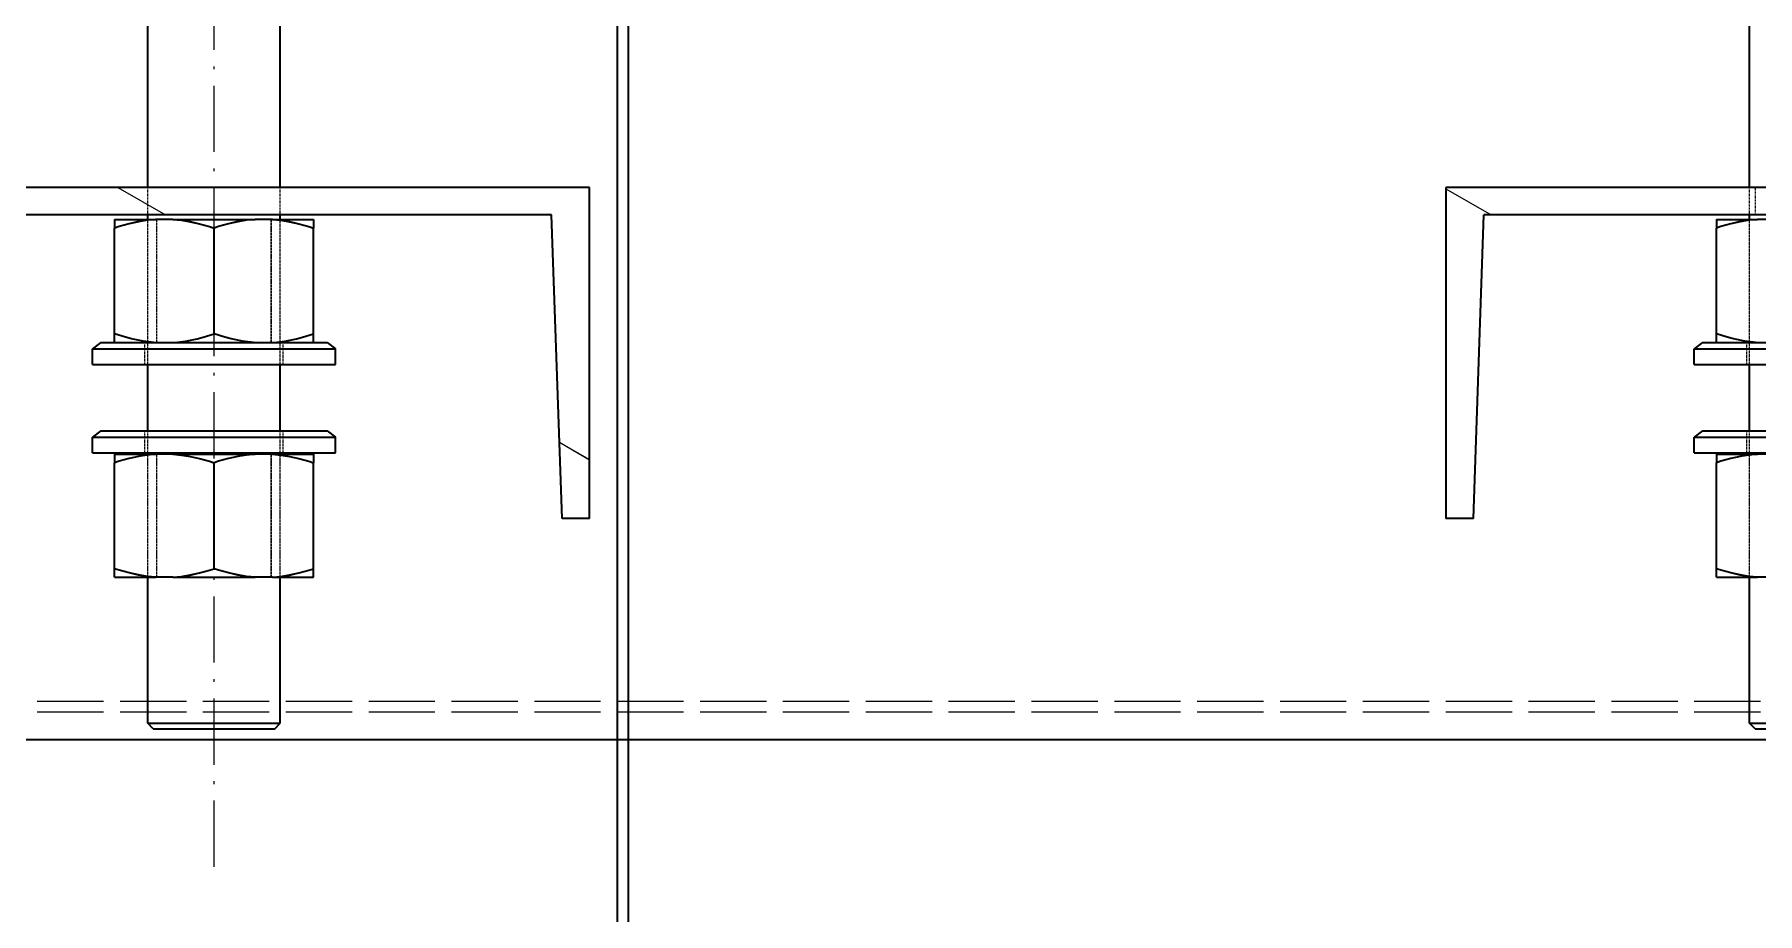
# Model space of a CAD drawing. Header units: millimetres. Extents: x 12184 to 41592, y 8990 to 29785.
# Drawn here: x 23019.1 to 23331.1, y 16315.6 to 16474.8 of the extents above; entities that cross this region are included whole.
import ezdxf

# ---------------------------------------------------------------- set-up
doc = ezdxf.new("R2010")
doc.units = ezdxf.units.MM
doc.linetypes.add('DASHDOT', pattern=[18.5, 12, -3, 0.5, -3])
doc.linetypes.add('DASHED', pattern=[15, 12, -3])

# ---------------------------------------------------------------- blocks, each defined once
blk = doc.blocks.new('A$C55E021B5')
at = {"color": 7, "linetype": 'DASHDOT', "lineweight": 13}
blk.add_line((443, 87.42), (443, 387.42), dxfattribs=at)
at = {"color": 7, "lineweight": 35, "ltscale": 0.103337}
for p, q in [((165, 210.5), (165, 272.5)), ((431, 210.5), (431, 272.5)), ((455, 210.5), (455, 272.5))]:
    blk.add_line(p, q, dxfattribs=at)
at = {"color": 7, "lineweight": 35, "ltscale": 0.233333}
blk.add_line((80, 210.5), (220, 210.5), dxfattribs=at)
at = {"color": 7, "linetype": 'DASHED', "lineweight": 13, "ltscale": 0.008333}
for p, q in [((164, 210.5), (164, 205.5)), ((165, 205.5), (165, 210.5)), ((431, 205.5), (431, 210.5)), ((455, 205.5), (455, 210.5))]:
    blk.add_line(p, q, dxfattribs=at)
at = {"color": 7, "lineweight": 13, "ltscale": 0.015827}
blk.add_line((220, 210.25), (211.78, 205.5), dxfattribs=at)
at = {"color": 7, "lineweight": 35, "ltscale": 0.1}
for p, q in [((220, 210.5), (220, 150.5)), ((375, 150.5), (375, 210.5))]:
    blk.add_line(p, q, dxfattribs=at)
at = {"color": 7, "lineweight": 35, "ltscale": 0.233334}
blk.add_line((375, 210.5), (515, 210.5), dxfattribs=at)
at = {"color": 7, "lineweight": 13, "ltscale": 0.016666}
blk.add_line((460.44, 210.5), (451.78, 205.5), dxfattribs=at)
at = {"color": 7, "lineweight": 35, "ltscale": 0.210265}
for p, q in [((86.92, 205.5), (213.08, 205.5)), ((381.92, 205.5), (508.08, 205.5))]:
    blk.add_line(p, q, dxfattribs=at)
at = {"color": 7, "lineweight": 35, "ltscale": 0.005215}
for p, q in [((160.43, 204.69), (163.56, 204.69)), ((450.43, 204.69), (453.56, 204.69)), ((160.43, 162.17), (163.56, 162.17)), ((450.43, 162.17), (453.56, 162.17)), ((160.43, 139.87), (163.56, 139.87)), ((450.43, 139.87), (453.56, 139.87))]:
    blk.add_line(p, q, dxfattribs=at)
at = {"color": 7, "lineweight": 35, "ltscale": 0.012392}
for p, q in [((171, 204.69), (163.56, 204.69)), ((432.43, 204.69), (425, 204.69)), ((461, 204.69), (453.56, 204.69)), ((171, 162.17), (163.56, 162.17)), ((432.43, 162.17), (425, 162.17)), ((461, 162.17), (453.56, 162.17)), ((171, 139.87), (163.56, 139.87)), ((432.43, 139.87), (425, 139.87)), ((461, 139.87), (453.56, 139.87))]:
    blk.add_line(p, q, dxfattribs=at)
at = {"color": 7, "lineweight": 35, "ltscale": 0.00135}
for p, q in [((165, 204.69), (165, 205.5)), ((431, 204.69), (431, 205.5)), ((455, 204.69), (455, 205.5))]:
    blk.add_line(p, q, dxfattribs=at)
at = {"color": 7, "linetype": 'DASHED', "lineweight": 13, "ltscale": 0.043793}
for p, q in [((165, 178.41), (165, 204.69)), ((431, 178.41), (431, 204.69)), ((455, 178.41), (455, 204.69))]:
    blk.add_line(p, q, dxfattribs=at)
at = {"color": 7, "lineweight": 35, "ltscale": 0.002592}
for p, q in [((171, 204.69), (171, 203.13)), ((425, 204.69), (425, 203.13)), ((461, 204.69), (461, 203.13)), ((171, 162.17), (171, 160.62)), ((425, 162.17), (425, 160.62)), ((461, 162.17), (461, 160.62)), ((171, 139.87), (171, 141.43)), ((425, 139.87), (425, 141.43)), ((461, 139.87), (461, 141.43))]:
    blk.add_line(p, q, dxfattribs=at)
at = {"color": 7, "lineweight": 35, "ltscale": 0.031982}
for p, q in [((171, 183.95), (171, 203.13)), ((425, 183.95), (425, 203.13)), ((443, 183.95), (443, 203.13)), ((461, 183.95), (461, 203.13)), ((171, 141.43), (171, 160.62)), ((425, 141.43), (425, 160.62)), ((443, 141.43), (443, 160.62)), ((461, 141.43), (461, 160.62))]:
    blk.add_line(p, q, dxfattribs=at)
at = {"color": 7, "lineweight": 35, "ltscale": 0.091722}
for p, q in [((215, 150.5), (213.08, 205.5)), ((380, 150.5), (381.92, 205.5))]:
    blk.add_line(p, q, dxfattribs=at)
at = {"color": 7, "lineweight": 35, "ltscale": 0.005216}
for p, q in [((432.43, 204.69), (435.56, 204.69)), ((432.43, 162.17), (435.56, 162.17)), ((432.43, 139.87), (435.56, 139.87))]:
    blk.add_line(p, q, dxfattribs=at)
at = {"color": 7, "linetype": 'DASHED', "lineweight": 13, "ltscale": 0.037167}
for p, q in [((432.62, 182.39), (432.62, 204.69)), ((453.38, 182.39), (453.38, 204.69)), ((165, 139.87), (165, 162.17)), ((431, 139.87), (431, 162.17)), ((432.62, 139.87), (432.62, 162.17)), ((453.38, 139.87), (453.38, 162.17)), ((455, 139.87), (455, 162.17))]:
    blk.add_line(p, q, dxfattribs=at)
at = {"color": 7, "lineweight": 35, "ltscale": 0.024784}
for p, q in [((450.43, 204.69), (435.56, 204.69)), ((450.43, 162.17), (435.56, 162.17)), ((450.43, 139.87), (435.56, 139.87))]:
    blk.add_line(p, q, dxfattribs=at)
at = {"color": 7, "linetype": 'DASHED', "lineweight": 13, "ltscale": 0.031982}
for p, q in [((443, 183.95), (443, 203.13)), ((443, 141.43), (443, 160.62))]:
    blk.add_line(p, q, dxfattribs=at)
at = {"color": 7, "lineweight": 35, "ltscale": 0.034166}
for p, q in [((173.5, 182.41), (153, 182.41)), ((173.5, 166.41), (153, 166.41))]:
    blk.add_line(p, q, dxfattribs=at)
at = {"color": 7, "lineweight": 35, "ltscale": 0.036666}
for p, q in [((175, 181.26), (153, 181.26)), ((175, 178.41), (153, 178.41)), ((175, 165.26), (153, 165.26)), ((175, 162.41), (153, 162.41))]:
    blk.add_line(p, q, dxfattribs=at)
at = {"color": 7, "linetype": 'DASHED', "lineweight": 13, "ltscale": 0.036666}
for p, q in [((175, 181.26), (153, 181.26)), ((175, 165.26), (153, 165.26))]:
    blk.add_line(p, q, dxfattribs=at)
at = {"color": 7, "linetype": 'DASHED', "lineweight": 13, "ltscale": 0.005215}
for p, q in [((160.43, 182.39), (163.56, 182.39)), ((450.43, 182.39), (453.56, 182.39))]:
    blk.add_line(p, q, dxfattribs=at)
at = {"color": 7, "linetype": 'DASHED', "lineweight": 13, "ltscale": 0.000536262}
for p, q in [((163.56, 182.39), (163.88, 182.41)), ((453.56, 182.39), (453.88, 182.41))]:
    blk.add_line(p, q, dxfattribs=at)
at = {"color": 7, "linetype": 'DASHED', "lineweight": 13, "ltscale": 0.012392}
for p, q in [((171, 182.39), (163.56, 182.39)), ((432.43, 182.39), (425, 182.39)), ((461, 182.39), (453.56, 182.39))]:
    blk.add_line(p, q, dxfattribs=at)
at = {"color": 7, "linetype": 'DASHED', "lineweight": 13, "ltscale": 0.006667}
for p, q in [((165.5, 178.41), (165.5, 182.41)), ((430.5, 178.41), (430.5, 182.41)), ((455.5, 178.41), (455.5, 182.41)), ((165, 162.41), (165, 166.41)), ((165.5, 162.41), (165.5, 166.41)), ((430.5, 162.41), (430.5, 166.41)), ((431, 162.41), (431, 166.41)), ((455, 162.41), (455, 166.41)), ((455.5, 162.41), (455.5, 166.41))]:
    blk.add_line(p, q, dxfattribs=at)
at = {"color": 7, "lineweight": 35, "ltscale": 0.002551}
for p, q in [((171, 182.42), (171, 183.95)), ((425, 182.42), (425, 183.95)), ((461, 182.42), (461, 183.95))]:
    blk.add_line(p, q, dxfattribs=at)
at = {"color": 7, "linetype": 'DASHED', "lineweight": 13, "ltscale": 4.19617e-05}
for p, q in [((171, 182.39), (171, 182.42)), ((425, 182.39), (425, 182.42)), ((461, 182.39), (461, 182.42))]:
    blk.add_line(p, q, dxfattribs=at)
at = {"color": 7, "lineweight": 35, "ltscale": 0.003151}
for p, q in [((173.5, 182.41), (175, 181.26)), ((422.5, 182.41), (421, 181.26)), ((463.5, 182.41), (465, 181.26)), ((173.5, 166.41), (175, 165.26)), ((422.5, 166.41), (421, 165.26)), ((463.5, 166.41), (465, 165.26))]:
    blk.add_line(p, q, dxfattribs=at)
at = {"color": 7, "lineweight": 35, "ltscale": 0.004749}
for p, q in [((175, 178.41), (175, 181.26)), ((421, 178.41), (421, 181.26)), ((465, 178.41), (465, 181.26)), ((175, 162.41), (175, 165.26)), ((421, 162.41), (421, 165.26)), ((465, 162.41), (465, 165.26))]:
    blk.add_line(p, q, dxfattribs=at)
at = {"color": 7, "linetype": 'DASHED', "lineweight": 13, "ltscale": 0.036667}
for p, q in [((443, 181.26), (421, 181.26)), ((465, 181.26), (443, 181.26)), ((443, 165.26), (421, 165.26)), ((465, 165.26), (443, 165.26))]:
    blk.add_line(p, q, dxfattribs=at)
at = {"color": 7, "lineweight": 35, "ltscale": 0.036667}
for p, q in [((443, 181.26), (421, 181.26)), ((465, 181.26), (443, 181.26)), ((443, 178.41), (421, 178.41)), ((465, 178.41), (443, 178.41)), ((443, 165.26), (421, 165.26)), ((443, 162.41), (421, 162.41)), ((465, 165.26), (443, 165.26)), ((465, 162.41), (443, 162.41))]:
    blk.add_line(p, q, dxfattribs=at)
at = {"color": 7, "lineweight": 35, "ltscale": 0.034167}
for p, q in [((443, 182.41), (422.5, 182.41)), ((463.5, 182.41), (443, 182.41)), ((443, 166.41), (422.5, 166.41)), ((463.5, 166.41), (443, 166.41))]:
    blk.add_line(p, q, dxfattribs=at)
at = {"color": 7, "linetype": 'DASHED', "lineweight": 13, "ltscale": 0.000535501}
blk.add_line((432.43, 182.39), (432.11, 182.41), dxfattribs=at)
at = {"color": 7, "linetype": 'DASHED', "lineweight": 13, "ltscale": 0.005216}
blk.add_line((432.43, 182.39), (435.56, 182.39), dxfattribs=at)
at = {"color": 7, "linetype": 'DASHED', "lineweight": 13, "ltscale": 0.000524018}
blk.add_line((435.56, 182.39), (435.88, 182.41), dxfattribs=at)
at = {"color": 7, "linetype": 'DASHED', "lineweight": 13, "ltscale": 0.024784}
blk.add_line((450.43, 182.39), (435.56, 182.39), dxfattribs=at)
at = {"color": 7, "linetype": 'DASHED', "lineweight": 13, "ltscale": 0.000524779}
blk.add_line((450.43, 182.39), (450.12, 182.41), dxfattribs=at)
at = {"color": 7, "lineweight": 35, "ltscale": 0.02}
for p, q in [((165, 166.41), (165, 178.41)), ((431, 166.41), (431, 178.41)), ((455, 166.41), (455, 178.41))]:
    blk.add_line(p, q, dxfattribs=at)
at = {"color": 7, "lineweight": 35, "ltscale": 0.000402451}
for p, q in [((165, 162.17), (165, 162.41)), ((431, 162.17), (431, 162.41)), ((455, 162.17), (455, 162.41))]:
    blk.add_line(p, q, dxfattribs=at)
at = {"color": 7, "lineweight": 13, "ltscale": 0.010552}
blk.add_line((380.48, 164.34), (375, 161.17), dxfattribs=at)
at = {"color": 7, "lineweight": 35, "ltscale": 0.008333}
blk.add_line((215, 150.5), (220, 150.5), dxfattribs=at)
at = {"color": 7, "lineweight": 35, "ltscale": 0.008334}
blk.add_line((375, 150.5), (380, 150.5), dxfattribs=at)
at = {"color": 7, "lineweight": 35, "ltscale": 0.044088}
for p, q in [((165, 113.42), (165, 139.87)), ((431, 113.42), (431, 139.87)), ((455, 113.42), (455, 139.87))]:
    blk.add_line(p, q, dxfattribs=at)
at = {"color": 7, "linetype": 'DASHED', "lineweight": 13}
for p, q in [((580, 117.42), (0, 117.42)), ((580, 115.5), (0, 115.5))]:
    blk.add_line(p, q, dxfattribs=at)
at = {"color": 7, "lineweight": 35, "ltscale": 0.037552}
for p, q in [((165, 113.42), (142.47, 113.42)), ((455, 113.42), (432.47, 113.42))]:
    blk.add_line(p, q, dxfattribs=at)
at = {"color": 7, "lineweight": 35, "ltscale": 0.034422}
for p, q in [((164, 112.42), (143.35, 112.42)), ((454, 112.42), (433.35, 112.42))]:
    blk.add_line(p, q, dxfattribs=at)
at = {"color": 7, "linetype": 'DASHED', "lineweight": 13, "ltscale": 0.002448}
for p, q in [((165, 113.42), (163.53, 113.42)), ((455, 113.42), (453.53, 113.42))]:
    blk.add_line(p, q, dxfattribs=at)
at = {"color": 7, "lineweight": 35, "ltscale": 0.002357}
for p, q in [((164, 112.42), (165, 113.42)), ((432, 112.42), (431, 113.42)), ((454, 112.42), (455, 113.42))]:
    blk.add_line(p, q, dxfattribs=at)
at = {"color": 7, "linetype": 'DASHED', "lineweight": 13, "ltscale": 0.037552}
blk.add_line((453.53, 113.42), (431, 113.42), dxfattribs=at)
at = {"color": 7, "lineweight": 35, "ltscale": 0.002448}
blk.add_line((432.47, 113.42), (431, 113.42), dxfattribs=at)
at = {"color": 7, "lineweight": 35, "ltscale": 0.002245}
blk.add_line((433.35, 112.42), (432, 112.42), dxfattribs=at)
at = {"color": 7, "lineweight": 35}
blk.add_line((580, 110.5), (0, 110.5), dxfattribs=at)
at = {"color": 7, "linetype": 'DASHED', "lineweight": 13}
for points in [[(163.56, 204.69), (165.1, 204.54), (166.69, 204.28), (168.37, 203.91), (170.18, 203.4), (171, 203.13)], [(432.43, 204.69), (430.9, 204.54), (429.31, 204.28), (427.63, 203.91), (425.82, 203.4), (425, 203.13)], [(435.56, 204.69), (437.1, 204.54), (438.69, 204.28), (440.37, 203.91), (442.18, 203.4), (443, 203.13)], [(450.43, 204.69), (448.9, 204.54), (447.31, 204.28), (445.63, 203.91), (443.82, 203.4), (443, 203.13)], [(453.56, 204.69), (455.1, 204.54), (456.69, 204.28), (458.37, 203.91), (460.18, 203.4), (461, 203.13)], [(163.56, 182.39), (165.1, 182.54), (166.69, 182.8), (168.37, 183.17), (170.18, 183.68), (171, 183.95)], [(432.43, 182.39), (430.9, 182.54), (429.31, 182.8), (427.63, 183.17), (425.82, 183.68), (425, 183.95)], [(435.56, 182.39), (437.1, 182.54), (438.69, 182.8), (440.37, 183.17), (442.18, 183.68), (443, 183.95)], [(450.43, 182.39), (448.9, 182.54), (447.31, 182.8), (445.63, 183.17), (443.82, 183.68), (443, 183.95)], [(453.56, 182.39), (455.1, 182.54), (456.69, 182.8), (458.37, 183.17), (460.18, 183.68), (461, 183.95)], [(163.56, 162.17), (165.1, 162.02), (166.69, 161.76), (168.37, 161.39), (170.18, 160.88), (171, 160.62)], [(432.43, 162.17), (430.9, 162.02), (429.31, 161.76), (427.63, 161.39), (425.82, 160.88), (425, 160.62)], [(435.56, 162.17), (437.1, 162.02), (438.69, 161.76), (440.37, 161.39), (442.18, 160.88), (443, 160.62)], [(450.43, 162.17), (448.9, 162.02), (447.31, 161.76), (445.63, 161.39), (443.82, 160.88), (443, 160.62)], [(453.56, 162.17), (455.1, 162.02), (456.69, 161.76), (458.37, 161.39), (460.18, 160.88), (461, 160.62)], [(163.56, 139.87), (165.1, 140.02), (166.69, 140.28), (168.37, 140.66), (170.18, 141.16), (171, 141.43)], [(432.43, 139.87), (430.9, 140.02), (429.31, 140.28), (427.63, 140.66), (425.82, 141.16), (425, 141.43)], [(435.56, 139.87), (437.1, 140.02), (438.69, 140.28), (440.37, 140.66), (442.18, 141.16), (443, 141.43)], [(450.43, 139.87), (448.9, 140.02), (447.31, 140.28), (445.63, 140.66), (443.82, 141.16), (443, 141.43)], [(453.56, 139.87), (455.1, 140.02), (456.69, 140.28), (458.37, 140.66), (460.18, 141.16), (461, 141.43)]]:
    blk.add_lwpolyline(points, dxfattribs=at)
at = {"color": 7, "lineweight": 35}
for points in [[(163.56, 204.69), (165.1, 204.54), (166.69, 204.28), (168.37, 203.91), (170.18, 203.4), (171, 203.13)], [(432.43, 204.69), (430.9, 204.54), (429.31, 204.28), (427.63, 203.91), (425.82, 203.4), (425, 203.13)], [(435.56, 204.69), (437.1, 204.54), (438.69, 204.28), (440.37, 203.91), (442.18, 203.4), (443, 203.13)], [(450.43, 204.69), (448.9, 204.54), (447.31, 204.28), (445.63, 203.91), (443.82, 203.4), (443, 203.13)], [(453.56, 204.69), (455.1, 204.54), (456.69, 204.28), (458.37, 203.91), (460.18, 203.4), (461, 203.13)], [(163.88, 182.41), (165.85, 182.65), (167.92, 183.06), (169.02, 183.34), (171, 183.95)], [(432.11, 182.41), (430.15, 182.65), (428.08, 183.06), (426.98, 183.34), (425, 183.95)], [(435.88, 182.41), (437.84, 182.65), (439.92, 183.06), (441.02, 183.34), (443, 183.95)], [(450.12, 182.41), (448.16, 182.65), (446.08, 183.06), (444.98, 183.34), (443, 183.95)], [(453.88, 182.41), (455.85, 182.65), (457.92, 183.06), (459.02, 183.34), (461, 183.95)], [(163.56, 162.17), (165.1, 162.02), (166.69, 161.76), (168.37, 161.39), (170.18, 160.88), (171, 160.62)], [(432.43, 162.17), (430.9, 162.02), (429.31, 161.76), (427.63, 161.39), (425.82, 160.88), (425, 160.62)], [(435.56, 162.17), (437.1, 162.02), (438.69, 161.76), (440.37, 161.39), (442.18, 160.88), (443, 160.62)], [(450.43, 162.17), (448.9, 162.02), (447.31, 161.76), (445.63, 161.39), (443.82, 160.88), (443, 160.62)], [(453.56, 162.17), (455.1, 162.02), (456.69, 161.76), (458.37, 161.39), (460.18, 160.88), (461, 160.62)], [(163.56, 139.87), (165.1, 140.02), (166.69, 140.28), (168.37, 140.66), (170.18, 141.16), (171, 141.43)], [(432.43, 139.87), (430.9, 140.02), (429.31, 140.28), (427.63, 140.66), (425.82, 141.16), (425, 141.43)], [(435.56, 139.87), (437.1, 140.02), (438.69, 140.28), (440.37, 140.66), (442.18, 141.16), (443, 141.43)], [(450.43, 139.87), (448.9, 140.02), (447.31, 140.28), (445.63, 140.66), (443.82, 141.16), (443, 141.43)], [(453.56, 139.87), (455.1, 140.02), (456.69, 140.28), (458.37, 140.66), (460.18, 141.16), (461, 141.43)]]:
    blk.add_lwpolyline(points, dxfattribs=at)
blk = doc.blocks.new('1')
at = {"color": 7, "lineweight": 35}
for p, q in [((23124.65, 18681.56), (23124.65, 16239.1)), ((23126.65, 17059.1), (23126.65, 16239.1)), ((22914.65, 16347.1), (23494.65, 16347.1))]:
    blk.add_line(p, q, dxfattribs=at)
at = {"color": 7, "linetype": 'DASHDOT', "lineweight": 13}
blk.add_line((23051.65, 16324.02), (23051.65, 16624.02), dxfattribs=at)
at = {"color": 7, "lineweight": 35, "ltscale": 0.103337}
for p, q in [((23039.65, 16447.1), (23039.65, 16509.11)), ((23063.65, 16447.1), (23063.65, 16509.11)), ((23329.65, 16447.1), (23329.65, 16509.11))]:
    blk.add_line(p, q, dxfattribs=at)
at = {"color": 7, "lineweight": 35, "ltscale": 0.233334}
blk.add_line((23119.65, 16447.1), (22979.65, 16447.1), dxfattribs=at)
at = {"color": 7, "lineweight": 13, "ltscale": 0.016666}
blk.add_line((23034.21, 16447.1), (23042.87, 16442.1), dxfattribs=at)
at = {"color": 7, "linetype": 'DASHED', "lineweight": 13, "ltscale": 0.008333}
for p, q in [((23039.65, 16442.1), (23039.65, 16447.1)), ((23063.65, 16442.1), (23063.65, 16447.1)), ((23329.65, 16442.1), (23329.65, 16447.1)), ((23330.65, 16447.1), (23330.65, 16442.1))]:
    blk.add_line(p, q, dxfattribs=at)
at = {"color": 7, "lineweight": 35, "ltscale": 0.1}
for p, q in [((23119.65, 16387.1), (23119.65, 16447.1)), ((23274.65, 16447.1), (23274.65, 16387.1))]:
    blk.add_line(p, q, dxfattribs=at)
at = {"color": 7, "lineweight": 35, "ltscale": 0.233333}
blk.add_line((23414.65, 16447.1), (23274.65, 16447.1), dxfattribs=at)
at = {"color": 7, "lineweight": 13, "ltscale": 0.015827}
blk.add_line((23274.65, 16446.85), (23282.87, 16442.1), dxfattribs=at)
at = {"color": 7, "lineweight": 35, "ltscale": 0.210265}
for p, q in [((23112.73, 16442.1), (22986.57, 16442.1)), ((23407.73, 16442.1), (23281.57, 16442.1))]:
    blk.add_line(p, q, dxfattribs=at)
at = {"color": 7, "lineweight": 35, "ltscale": 0.012392}
for p, q in [((23033.65, 16441.29), (23041.08, 16441.29)), ((23062.21, 16441.29), (23069.65, 16441.29)), ((23323.65, 16441.29), (23331.08, 16441.29)), ((23033.65, 16398.78), (23041.08, 16398.78)), ((23062.21, 16398.78), (23069.65, 16398.78)), ((23323.65, 16398.78), (23331.08, 16398.78)), ((23033.65, 16376.48), (23041.08, 16376.48)), ((23062.21, 16376.48), (23069.65, 16376.48)), ((23323.65, 16376.48), (23331.08, 16376.48))]:
    blk.add_line(p, q, dxfattribs=at)
at = {"color": 7, "lineweight": 35, "ltscale": 0.002592}
for p, q in [((23033.65, 16441.29), (23033.65, 16439.74)), ((23069.65, 16441.29), (23069.65, 16439.74)), ((23323.65, 16441.29), (23323.65, 16439.74)), ((23033.65, 16398.78), (23033.65, 16397.22)), ((23069.65, 16398.78), (23069.65, 16397.22)), ((23323.65, 16398.78), (23323.65, 16397.22)), ((23033.65, 16376.48), (23033.65, 16378.03)), ((23069.65, 16376.48), (23069.65, 16378.03)), ((23323.65, 16376.48), (23323.65, 16378.03))]:
    blk.add_line(p, q, dxfattribs=at)
at = {"color": 7, "lineweight": 35, "ltscale": 0.00135}
for p, q in [((23039.65, 16441.29), (23039.65, 16442.1)), ((23063.65, 16441.29), (23063.65, 16442.1)), ((23329.65, 16441.29), (23329.65, 16442.1))]:
    blk.add_line(p, q, dxfattribs=at)
at = {"color": 7, "linetype": 'DASHED', "lineweight": 13, "ltscale": 0.043793}
for p, q in [((23039.65, 16415.02), (23039.65, 16441.29)), ((23063.65, 16415.02), (23063.65, 16441.29)), ((23329.65, 16415.02), (23329.65, 16441.29))]:
    blk.add_line(p, q, dxfattribs=at)
at = {"color": 7, "lineweight": 35, "ltscale": 0.005215}
for p, q in [((23044.21, 16441.29), (23041.08, 16441.29)), ((23334.21, 16441.29), (23331.08, 16441.29)), ((23044.21, 16398.78), (23041.08, 16398.78)), ((23334.21, 16398.78), (23331.08, 16398.78)), ((23044.21, 16376.48), (23041.08, 16376.48)), ((23334.21, 16376.48), (23331.08, 16376.48))]:
    blk.add_line(p, q, dxfattribs=at)
at = {"color": 7, "linetype": 'DASHED', "lineweight": 13, "ltscale": 0.037167}
for p, q in [((23041.27, 16418.99), (23041.27, 16441.29)), ((23062.02, 16418.99), (23062.02, 16441.29)), ((23039.65, 16376.48), (23039.65, 16398.78)), ((23041.27, 16376.48), (23041.27, 16398.78)), ((23062.02, 16376.48), (23062.02, 16398.78)), ((23063.65, 16376.48), (23063.65, 16398.78)), ((23329.65, 16376.48), (23329.65, 16398.78))]:
    blk.add_line(p, q, dxfattribs=at)
at = {"color": 7, "lineweight": 35, "ltscale": 0.024784}
for p, q in [((23044.21, 16441.29), (23059.08, 16441.29)), ((23044.21, 16398.78), (23059.08, 16398.78)), ((23044.21, 16376.48), (23059.08, 16376.48))]:
    blk.add_line(p, q, dxfattribs=at)
at = {"color": 7, "lineweight": 35, "ltscale": 0.005216}
for p, q in [((23062.21, 16441.29), (23059.08, 16441.29)), ((23062.21, 16398.78), (23059.08, 16398.78)), ((23062.21, 16376.48), (23059.08, 16376.48))]:
    blk.add_line(p, q, dxfattribs=at)
at = {"color": 7, "lineweight": 35, "ltscale": 0.091722}
for p, q in [((23114.65, 16387.1), (23112.73, 16442.1)), ((23279.65, 16387.1), (23281.57, 16442.1))]:
    blk.add_line(p, q, dxfattribs=at)
at = {"color": 7, "lineweight": 35, "ltscale": 0.031982}
for p, q in [((23033.65, 16420.55), (23033.65, 16439.74)), ((23051.65, 16420.55), (23051.65, 16439.74)), ((23069.65, 16420.55), (23069.65, 16439.74)), ((23323.65, 16420.55), (23323.65, 16439.74)), ((23033.65, 16378.03), (23033.65, 16397.22)), ((23051.65, 16378.03), (23051.65, 16397.22)), ((23069.65, 16378.03), (23069.65, 16397.22)), ((23323.65, 16378.03), (23323.65, 16397.22))]:
    blk.add_line(p, q, dxfattribs=at)
at = {"color": 7, "linetype": 'DASHED', "lineweight": 13, "ltscale": 0.031982}
for p, q in [((23051.65, 16420.55), (23051.65, 16439.74)), ((23051.65, 16378.03), (23051.65, 16397.22))]:
    blk.add_line(p, q, dxfattribs=at)
at = {"color": 7, "lineweight": 35, "ltscale": 0.003151}
for p, q in [((23031.15, 16419.02), (23029.65, 16417.87)), ((23072.15, 16419.02), (23073.65, 16417.87)), ((23321.15, 16419.02), (23319.65, 16417.87)), ((23031.15, 16403.02), (23029.65, 16401.87)), ((23072.15, 16403.02), (23073.65, 16401.87)), ((23321.15, 16403.02), (23319.65, 16401.87))]:
    blk.add_line(p, q, dxfattribs=at)
at = {"color": 7, "lineweight": 35, "ltscale": 0.034167}
for p, q in [((23031.15, 16419.02), (23051.65, 16419.02)), ((23051.65, 16419.02), (23072.15, 16419.02)), ((23031.15, 16403.02), (23051.65, 16403.02)), ((23051.65, 16403.02), (23072.15, 16403.02))]:
    blk.add_line(p, q, dxfattribs=at)
at = {"color": 7, "lineweight": 35, "ltscale": 0.002551}
for p, q in [((23033.65, 16419.02), (23033.65, 16420.55)), ((23069.65, 16419.02), (23069.65, 16420.55)), ((23323.65, 16419.02), (23323.65, 16420.55))]:
    blk.add_line(p, q, dxfattribs=at)
at = {"color": 7, "linetype": 'DASHED', "lineweight": 13, "ltscale": 4.19617e-05}
for p, q in [((23033.65, 16418.99), (23033.65, 16419.02)), ((23069.65, 16418.99), (23069.65, 16419.02)), ((23323.65, 16418.99), (23323.65, 16419.02))]:
    blk.add_line(p, q, dxfattribs=at)
at = {"color": 7, "linetype": 'DASHED', "lineweight": 13, "ltscale": 0.012392}
for p, q in [((23033.65, 16418.99), (23041.08, 16418.99)), ((23062.21, 16418.99), (23069.65, 16418.99)), ((23323.65, 16418.99), (23331.08, 16418.99))]:
    blk.add_line(p, q, dxfattribs=at)
at = {"color": 7, "linetype": 'DASHED', "lineweight": 13, "ltscale": 0.006667}
for p, q in [((23039.15, 16415.02), (23039.15, 16419.02)), ((23064.15, 16415.02), (23064.15, 16419.02)), ((23329.15, 16415.02), (23329.15, 16419.02)), ((23039.15, 16399.02), (23039.15, 16403.02)), ((23039.65, 16399.02), (23039.65, 16403.02)), ((23063.65, 16399.02), (23063.65, 16403.02)), ((23064.15, 16399.02), (23064.15, 16403.02)), ((23329.15, 16399.02), (23329.15, 16403.02)), ((23329.65, 16399.02), (23329.65, 16403.02))]:
    blk.add_line(p, q, dxfattribs=at)
at = {"color": 7, "linetype": 'DASHED', "lineweight": 13, "ltscale": 0.000536262}
for p, q in [((23041.08, 16418.99), (23040.76, 16419.02)), ((23331.08, 16418.99), (23330.76, 16419.02))]:
    blk.add_line(p, q, dxfattribs=at)
at = {"color": 7, "linetype": 'DASHED', "lineweight": 13, "ltscale": 0.005215}
for p, q in [((23044.21, 16418.99), (23041.08, 16418.99)), ((23334.21, 16418.99), (23331.08, 16418.99))]:
    blk.add_line(p, q, dxfattribs=at)
at = {"color": 7, "linetype": 'DASHED', "lineweight": 13, "ltscale": 0.000524779}
blk.add_line((23044.21, 16418.99), (23044.53, 16419.02), dxfattribs=at)
at = {"color": 7, "linetype": 'DASHED', "lineweight": 13, "ltscale": 0.024784}
blk.add_line((23044.21, 16418.99), (23059.08, 16418.99), dxfattribs=at)
at = {"color": 7, "linetype": 'DASHED', "lineweight": 13, "ltscale": 0.000524018}
blk.add_line((23059.08, 16418.99), (23058.77, 16419.02), dxfattribs=at)
at = {"color": 7, "linetype": 'DASHED', "lineweight": 13, "ltscale": 0.005216}
blk.add_line((23062.21, 16418.99), (23059.08, 16418.99), dxfattribs=at)
at = {"color": 7, "linetype": 'DASHED', "lineweight": 13, "ltscale": 0.000535501}
blk.add_line((23062.21, 16418.99), (23062.53, 16419.02), dxfattribs=at)
at = {"color": 7, "lineweight": 35, "ltscale": 0.034166}
for p, q in [((23321.15, 16419.02), (23341.65, 16419.02)), ((23321.15, 16403.02), (23341.65, 16403.02))]:
    blk.add_line(p, q, dxfattribs=at)
at = {"color": 7, "lineweight": 35, "ltscale": 0.036667}
for p, q in [((23029.65, 16417.87), (23051.65, 16417.87)), ((23051.65, 16417.87), (23073.65, 16417.87)), ((23029.65, 16415.02), (23051.65, 16415.02)), ((23051.65, 16415.02), (23073.65, 16415.02)), ((23029.65, 16401.87), (23051.65, 16401.87)), ((23051.65, 16401.87), (23073.65, 16401.87)), ((23029.65, 16399.02), (23051.65, 16399.02)), ((23051.65, 16399.02), (23073.65, 16399.02))]:
    blk.add_line(p, q, dxfattribs=at)
at = {"color": 7, "linetype": 'DASHED', "lineweight": 13, "ltscale": 0.036667}
for p, q in [((23029.65, 16417.87), (23051.65, 16417.87)), ((23051.65, 16417.87), (23073.65, 16417.87)), ((23029.65, 16401.87), (23051.65, 16401.87)), ((23051.65, 16401.87), (23073.65, 16401.87))]:
    blk.add_line(p, q, dxfattribs=at)
at = {"color": 7, "lineweight": 35, "ltscale": 0.004749}
for p, q in [((23029.65, 16415.02), (23029.65, 16417.87)), ((23073.65, 16415.02), (23073.65, 16417.87)), ((23319.65, 16415.02), (23319.65, 16417.87)), ((23029.65, 16399.02), (23029.65, 16401.87)), ((23073.65, 16399.02), (23073.65, 16401.87)), ((23319.65, 16399.02), (23319.65, 16401.87))]:
    blk.add_line(p, q, dxfattribs=at)
at = {"color": 7, "lineweight": 35, "ltscale": 0.036666}
for p, q in [((23319.65, 16417.87), (23341.65, 16417.87)), ((23319.65, 16415.02), (23341.65, 16415.02)), ((23319.65, 16401.87), (23341.65, 16401.87)), ((23319.65, 16399.02), (23341.65, 16399.02))]:
    blk.add_line(p, q, dxfattribs=at)
at = {"color": 7, "linetype": 'DASHED', "lineweight": 13, "ltscale": 0.036666}
for p, q in [((23319.65, 16417.87), (23341.65, 16417.87)), ((23319.65, 16401.87), (23341.65, 16401.87))]:
    blk.add_line(p, q, dxfattribs=at)
at = {"color": 7, "lineweight": 35, "ltscale": 0.02}
for p, q in [((23039.65, 16403.02), (23039.65, 16415.02)), ((23063.65, 16403.02), (23063.65, 16415.02)), ((23329.65, 16403.02), (23329.65, 16415.02))]:
    blk.add_line(p, q, dxfattribs=at)
at = {"color": 7, "lineweight": 13, "ltscale": 0.010552}
blk.add_line((23114.16, 16400.94), (23119.65, 16397.78), dxfattribs=at)
at = {"color": 7, "lineweight": 35, "ltscale": 0.000402451}
for p, q in [((23039.65, 16398.78), (23039.65, 16399.02)), ((23063.65, 16398.78), (23063.65, 16399.02)), ((23329.65, 16398.78), (23329.65, 16399.02))]:
    blk.add_line(p, q, dxfattribs=at)
at = {"color": 7, "lineweight": 35, "ltscale": 0.008334}
blk.add_line((23119.65, 16387.1), (23114.65, 16387.1), dxfattribs=at)
at = {"color": 7, "lineweight": 35, "ltscale": 0.008333}
blk.add_line((23279.65, 16387.1), (23274.65, 16387.1), dxfattribs=at)
at = {"color": 7, "lineweight": 35, "ltscale": 0.044088}
for p, q in [((23039.65, 16350.02), (23039.65, 16376.48)), ((23063.65, 16350.02), (23063.65, 16376.48)), ((23329.65, 16350.02), (23329.65, 16376.48))]:
    blk.add_line(p, q, dxfattribs=at)
at = {"color": 7, "linetype": 'DASHED', "lineweight": 13}
for p, q in [((22914.65, 16354.02), (23494.65, 16354.02)), ((22914.65, 16352.1), (23494.65, 16352.1))]:
    blk.add_line(p, q, dxfattribs=at)
at = {"color": 7, "lineweight": 35, "ltscale": 0.037552}
for p, q in [((23039.65, 16350.02), (23062.18, 16350.02)), ((23329.65, 16350.02), (23352.18, 16350.02))]:
    blk.add_line(p, q, dxfattribs=at)
at = {"color": 7, "linetype": 'DASHED', "lineweight": 13, "ltscale": 0.002448}
for p, q in [((23039.65, 16350.02), (23041.12, 16350.02)), ((23329.65, 16350.02), (23331.12, 16350.02))]:
    blk.add_line(p, q, dxfattribs=at)
at = {"color": 7, "lineweight": 35, "ltscale": 0.002357}
for p, q in [((23040.65, 16349.02), (23039.65, 16350.02)), ((23062.65, 16349.02), (23063.65, 16350.02)), ((23330.65, 16349.02), (23329.65, 16350.02))]:
    blk.add_line(p, q, dxfattribs=at)
at = {"color": 7, "linetype": 'DASHED', "lineweight": 13, "ltscale": 0.037552}
blk.add_line((23041.12, 16350.02), (23063.65, 16350.02), dxfattribs=at)
at = {"color": 7, "lineweight": 35, "ltscale": 0.002448}
blk.add_line((23062.18, 16350.02), (23063.65, 16350.02), dxfattribs=at)
at = {"color": 7, "lineweight": 35, "ltscale": 0.034422}
for p, q in [((23040.65, 16349.02), (23061.3, 16349.02)), ((23330.65, 16349.02), (23351.3, 16349.02))]:
    blk.add_line(p, q, dxfattribs=at)
at = {"color": 7, "lineweight": 35, "ltscale": 0.002245}
blk.add_line((23061.3, 16349.02), (23062.65, 16349.02), dxfattribs=at)
at = {"color": 7, "linetype": 'DASHED', "lineweight": 13}
for points in [[(23041.08, 16441.29), (23039.55, 16441.14), (23037.96, 16440.89), (23036.28, 16440.51), (23034.47, 16440), (23033.65, 16439.74)], [(23044.21, 16441.29), (23045.75, 16441.14), (23047.34, 16440.89), (23049.02, 16440.51), (23050.83, 16440), (23051.65, 16439.74)], [(23059.08, 16441.29), (23057.55, 16441.14), (23055.96, 16440.89), (23054.28, 16440.51), (23052.47, 16440), (23051.65, 16439.74)], [(23062.21, 16441.29), (23063.75, 16441.14), (23065.34, 16440.89), (23067.02, 16440.51), (23068.83, 16440), (23069.65, 16439.74)], [(23331.08, 16441.29), (23329.55, 16441.14), (23327.96, 16440.89), (23326.28, 16440.51), (23324.47, 16440), (23323.65, 16439.74)], [(23041.08, 16418.99), (23039.55, 16419.15), (23037.96, 16419.4), (23036.28, 16419.78), (23034.47, 16420.28), (23033.65, 16420.55)], [(23044.21, 16418.99), (23045.75, 16419.15), (23047.34, 16419.4), (23049.02, 16419.78), (23050.83, 16420.28), (23051.65, 16420.55)], [(23059.08, 16418.99), (23057.55, 16419.15), (23055.96, 16419.4), (23054.28, 16419.78), (23052.47, 16420.28), (23051.65, 16420.55)], [(23062.21, 16418.99), (23063.75, 16419.15), (23065.34, 16419.4), (23067.02, 16419.78), (23068.83, 16420.28), (23069.65, 16420.55)], [(23331.08, 16418.99), (23329.55, 16419.15), (23327.96, 16419.4), (23326.28, 16419.78), (23324.47, 16420.28), (23323.65, 16420.55)], [(23041.08, 16398.78), (23039.55, 16398.63), (23037.96, 16398.37), (23036.28, 16397.99), (23034.47, 16397.49), (23033.65, 16397.22)], [(23044.21, 16398.78), (23045.75, 16398.63), (23047.34, 16398.37), (23049.02, 16397.99), (23050.83, 16397.49), (23051.65, 16397.22)], [(23059.08, 16398.78), (23057.55, 16398.63), (23055.96, 16398.37), (23054.28, 16397.99), (23052.47, 16397.49), (23051.65, 16397.22)], [(23062.21, 16398.78), (23063.75, 16398.63), (23065.34, 16398.37), (23067.02, 16397.99), (23068.83, 16397.49), (23069.65, 16397.22)], [(23331.08, 16398.78), (23329.55, 16398.63), (23327.96, 16398.37), (23326.28, 16397.99), (23324.47, 16397.49), (23323.65, 16397.22)], [(23041.08, 16376.48), (23039.55, 16376.63), (23037.96, 16376.89), (23036.28, 16377.26), (23034.47, 16377.77), (23033.65, 16378.03)], [(23044.21, 16376.48), (23045.75, 16376.63), (23047.34, 16376.89), (23049.02, 16377.26), (23050.83, 16377.77), (23051.65, 16378.03)], [(23059.08, 16376.48), (23057.55, 16376.63), (23055.96, 16376.89), (23054.28, 16377.26), (23052.47, 16377.77), (23051.65, 16378.03)], [(23062.21, 16376.48), (23063.75, 16376.63), (23065.34, 16376.89), (23067.02, 16377.26), (23068.83, 16377.77), (23069.65, 16378.03)], [(23331.08, 16376.48), (23329.55, 16376.63), (23327.96, 16376.89), (23326.28, 16377.26), (23324.47, 16377.77), (23323.65, 16378.03)]]:
    blk.add_lwpolyline(points, dxfattribs=at)
at = {"color": 7, "lineweight": 35}
for points in [[(23041.08, 16441.29), (23039.55, 16441.14), (23037.96, 16440.89), (23036.28, 16440.51), (23034.47, 16440), (23033.65, 16439.74)], [(23044.21, 16441.29), (23045.75, 16441.14), (23047.34, 16440.89), (23049.02, 16440.51), (23050.83, 16440), (23051.65, 16439.74)], [(23059.08, 16441.29), (23057.55, 16441.14), (23055.96, 16440.89), (23054.28, 16440.51), (23052.47, 16440), (23051.65, 16439.74)], [(23062.21, 16441.29), (23063.75, 16441.14), (23065.34, 16440.89), (23067.02, 16440.51), (23068.83, 16440), (23069.65, 16439.74)], [(23331.08, 16441.29), (23329.55, 16441.14), (23327.96, 16440.89), (23326.28, 16440.51), (23324.47, 16440), (23323.65, 16439.74)], [(23040.76, 16419.02), (23038.8, 16419.25), (23036.73, 16419.67), (23035.63, 16419.95), (23033.65, 16420.55)], [(23044.53, 16419.02), (23046.49, 16419.25), (23048.57, 16419.67), (23049.67, 16419.95), (23051.65, 16420.55)], [(23058.77, 16419.02), (23056.81, 16419.25), (23054.73, 16419.67), (23053.63, 16419.95), (23051.65, 16420.55)], [(23062.53, 16419.02), (23064.49, 16419.25), (23066.57, 16419.67), (23067.67, 16419.95), (23069.65, 16420.55)], [(23330.76, 16419.02), (23328.8, 16419.25), (23326.73, 16419.67), (23325.63, 16419.95), (23323.65, 16420.55)], [(23041.08, 16398.78), (23039.55, 16398.63), (23037.96, 16398.37), (23036.28, 16397.99), (23034.47, 16397.49), (23033.65, 16397.22)], [(23044.21, 16398.78), (23045.75, 16398.63), (23047.34, 16398.37), (23049.02, 16397.99), (23050.83, 16397.49), (23051.65, 16397.22)], [(23059.08, 16398.78), (23057.55, 16398.63), (23055.96, 16398.37), (23054.28, 16397.99), (23052.47, 16397.49), (23051.65, 16397.22)], [(23062.21, 16398.78), (23063.75, 16398.63), (23065.34, 16398.37), (23067.02, 16397.99), (23068.83, 16397.49), (23069.65, 16397.22)], [(23331.08, 16398.78), (23329.55, 16398.63), (23327.96, 16398.37), (23326.28, 16397.99), (23324.47, 16397.49), (23323.65, 16397.22)], [(23041.08, 16376.48), (23039.55, 16376.63), (23037.96, 16376.89), (23036.28, 16377.26), (23034.47, 16377.77), (23033.65, 16378.03)], [(23044.21, 16376.48), (23045.75, 16376.63), (23047.34, 16376.89), (23049.02, 16377.26), (23050.83, 16377.77), (23051.65, 16378.03)], [(23059.08, 16376.48), (23057.55, 16376.63), (23055.96, 16376.89), (23054.28, 16377.26), (23052.47, 16377.77), (23051.65, 16378.03)], [(23062.21, 16376.48), (23063.75, 16376.63), (23065.34, 16376.89), (23067.02, 16377.26), (23068.83, 16377.77), (23069.65, 16378.03)], [(23331.08, 16376.48), (23329.55, 16376.63), (23327.96, 16376.89), (23326.28, 16377.26), (23324.47, 16377.77), (23323.65, 16378.03)]]:
    blk.add_lwpolyline(points, dxfattribs=at)
at = {"xscale": -1}
blk.add_blockref('A$C55E021B5', (23494.65, 16236.6), dxfattribs=at)

msp = doc.modelspace()

# ---------------------------------------------------------------- block references
msp.add_blockref('1', (0, 0))

doc.saveas('drawing.dxf')
